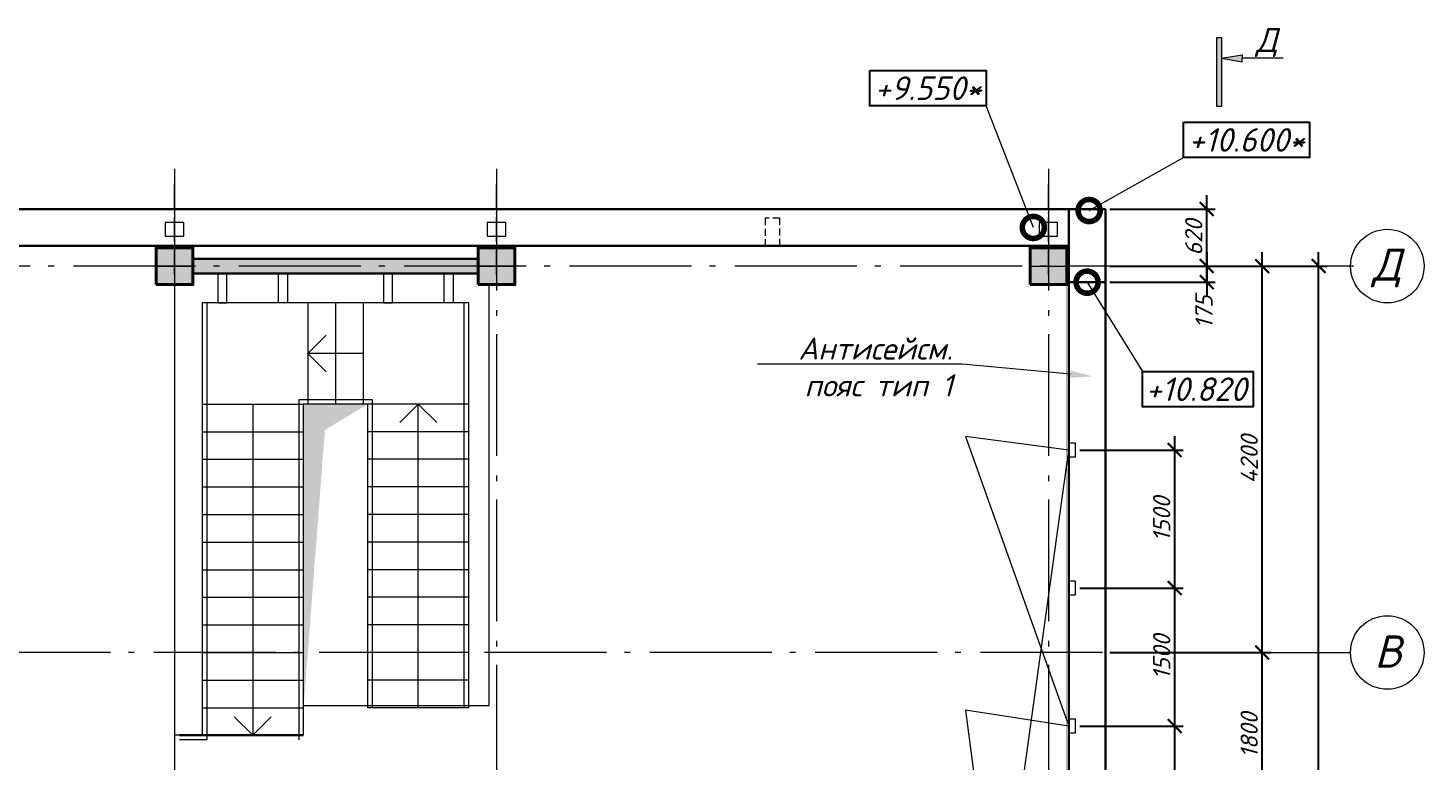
# Model space of a CAD drawing. Header units: millimetres. Extents: x -238377 to 196118, y -123284 to 30177.
# Drawn here: x -66403 to -51226, y -70191 to -62221 of the extents above; entities that cross this region are included whole.
import ezdxf
from ezdxf import colors
from ezdxf.entities.mleader import LeaderData, LeaderLine
from ezdxf.enums import TextEntityAlignment as Align
from ezdxf.math import Vec2, Vec3

# ---------------------------------------------------------------- set-up
doc = ezdxf.new("R2010")
doc.units = ezdxf.units.MM
doc.header["$MEASUREMENT"] = 0
doc.linetypes.add('Double Dashed', pattern=[1797.222233, 1325, -211.666656, 63.333344, -197.222233])
doc.linetypes.add('штриховаяX2', pattern=[38.1, 25.4, -12.7])
doc.layers.get('0').update_dxf_attribs({"lineweight": 5})
for name, color, linetype, lineweight in [('#Бетон', 10, 'Continuous', 15), ('#Выноски', 150, 'Continuous', 15), ('#Оси', 7, 'Continuous', 5), ('#размеры', 7, 'Continuous', 5), ('колонны_Ном._пера__94', 252, 'Continuous', 13), ('колонны_Ном._пера__99', 7, 'Continuous', 40), ('лестницы_Ном._пера__96', 7, 'Continuous', 13), ('оси_Ном._пера__96', 7, 'Continuous', 5), ('оси_Ном._пера__97', 7, 'Continuous', 20), ('чертеж_Ном._пера__96', 7, 'Continuous', 13)]:
    doc.layers.add(name, color=color, linetype=linetype, lineweight=lineweight)
for name, color, linetype in [('#стены внутр', 152, 'Continuous'), ('#стены наруж', 7, 'Continuous'), ('колонны', 7, 'Continuous'), ('оси', 7, 'Continuous'), ('размеры внутр', 7, 'Continuous'), ('текст', 7, 'Continuous')]:
    doc.layers.add(name, color=color, linetype=linetype)
doc.styles.get("Standard").update_dxf_attribs({"font": 'isocpeui.ttf'})
doc.styles.add('STEP PR', font='isocpeui.ttf')
doc.styles.add('СГЕНЕРИР_СТИЛЬ_3', font='gost_2_304-81_type.ttf')
doc.dimstyles.new('SPDS', dxfattribs={"dimscale": 10, "dimtxt": 2.5, "dimasz": 2, "dimexe": 1.25, "dimexo": 0.625, "dimtad": 1, "dimdec": 0, "dimrnd": 0.001, "dimtxsty": 'STEP PR', "dimblk": 'ARCHTICK', "dimcen": 2.5, "dimdle": 2, "dimclrd": 256, "dimclre": 256, "dimclrt": 7, "dimadec": 0, "dimazin": 2, "dimtfac": 0.75, "dimtdec": 0, "dimtmove": 1, "dimatfit": 3, "dimfxl": 1, "dimtolj": 1, "dimarcsym": 1})

# ---------------------------------------------------------------- blocks, each defined once
blk = doc.blocks.new('Колонна_15_1', base_point=(22379, 71856))
at = {"layer": 'колонны_Ном._пера__94', "linetype": 'Continuous', "true_color": 0x7d7d7d}
blk.add_hatch(color=8, dxfattribs=at).paths.add_polyline_path([(22179, 71647), (22579, 71647), (22579, 72047), (22179, 72047)])
blk.add_hatch(color=8, dxfattribs=at).paths.add_polyline_path([(22179, 71647), (22579, 71647), (22579, 72047), (22179, 72047)])
at = {"layer": 'колонны_Ном._пера__99', "linetype": 'Continuous', "flags": 128}
blk.add_lwpolyline([(22179, 71647), (22579, 71647), (22579, 72047), (22179, 72047)], close=True, dxfattribs=at)
at = {"layer": 'колонны_Ном._пера__99', "color": 8, "linetype": 'Continuous', "true_color": 0x737373, "flags": 128}
blk.add_lwpolyline([(22179, 71647), (22579, 71647), (22579, 72047), (22179, 72047)], close=True, dxfattribs=at)
at = {"layer": 'оси_Ном._пера__96', "color": 253, "lineweight": 5, "true_color": 0x9c9c9c}
for points in [[(22379, 72047), (22379, 71647)], [(22379, 72047), (22379, 71647)], [(22179, 71847), (22579, 71847)], [(22179, 71847), (22579, 71847)]]:
    blk.add_lwpolyline(points, dxfattribs=at)
blk = doc.blocks.new('л 4950 17+3+15')
at = {"color": 253, "true_color": 0xa3a3a3}
for points in [[(171, 5900), (270, 5900), (270, 6220), (171, 6220)], [(171, 5900), (270, 5900), (270, 6220), (171, 6220)], [(929, 5900), (830, 5900), (830, 6220), (929, 6220)], [(929, 5900), (830, 5900), (830, 6220), (929, 6220)], [(1971, 5900), (2070, 5900), (2070, 6220), (1971, 6220)], [(1971, 5900), (2070, 5900), (2070, 6220), (1971, 6220)], [(2729, 5900), (2630, 5900), (2630, 6220), (2729, 6220)], [(2729, 5900), (2630, 5900), (2630, 6220), (2729, 6220)]]:
    blk.add_lwpolyline(points, close=True, dxfattribs=at)
for points in [[(2850, 5900), (2850, 1150), (3119, 1150)], [(2850, 5900), (2850, 1150), (3145, 1150)]]:
    blk.add_lwpolyline(points, dxfattribs=at)
at = {"color": 253, "lineweight": 0, "true_color": 0xa3a3a3}
blk.add_lwpolyline([(1850, 4850), (1100, 4850), (1050, 4850), (1050, 1500)], dxfattribs=at)
blk.add_lwpolyline([(1850, 4850), (1100, 4850), (1050, 4850), (1050, 1500)], dxfattribs=at)
at = {"color": 253, "lineweight": 30, "true_color": 0xa3a3a3}
for points in [[(3120, 1200), (3120, 1200), (1800, 1200)], [(3146, 1200), (3146, 1200), (1800, 1200)]]:
    blk.add_lwpolyline(points, dxfattribs=at)
at = {"layer": 'лестницы_Ном._пера__96', "color": 253, "linetype": 'Continuous', "lineweight": 0, "true_color": 0xa3a3a3}
for p, q in [((0, 5900), (2900, 5900)), ((0, 1500), (0, 5900)), ((0, 5900), (2900, 5900)), ((0, 1500), (0, 5900)), ((50, 1500), (50, 5900)), ((50, 1500), (50, 5900)), ((1150, 5900), (1150, 4800)), ((1150, 5900), (1150, 4800)), ((1450, 5900), (1450, 4800)), ((1450, 5900), (1450, 4800)), ((1750, 5900), (1750, 4800)), ((1750, 5900), (1750, 4800)), ((2900, 5900), (2900, 1200)), ((2900, 5900), (2900, 1200)), ((1550, 5550), (1750, 5350)), ((1550, 5550), (1750, 5350)), ((1150, 5350), (1750, 5350)), ((1150, 5350), (1750, 5350)), ((1550, 5150), (1750, 5350)), ((1550, 5150), (1750, 5350)), ((0, 4800), (1100, 4800)), ((0, 4800), (1100, 4800)), ((350, 4600), (550, 4800)), ((350, 4600), (550, 4800)), ((750, 4600), (550, 4800)), ((550, 1500), (550, 4800)), ((750, 4600), (550, 4800)), ((550, 1500), (550, 4800)), ((1100, 4800), (1800, 4800)), ((1100, 1500), (1100, 4800)), ((1100, 4800), (1800, 4800)), ((1100, 1500), (1100, 4800)), ((2900, 4800), (1800, 4800)), ((2900, 4800), (1800, 4800)), ((2350, 4800), (2350, 1200)), ((2350, 4800), (2350, 1200)), ((0, 4500), (1100, 4500)), ((0, 4500), (1100, 4500)), ((2900, 4500), (1800, 4500)), ((2900, 4500), (1800, 4500)), ((0, 4200), (1100, 4200)), ((0, 4200), (1100, 4200)), ((2900, 4200), (1800, 4200)), ((2900, 4200), (1800, 4200)), ((0, 3900), (1100, 3900)), ((0, 3900), (1100, 3900)), ((2900, 3900), (1800, 3900)), ((2900, 3900), (1800, 3900)), ((0, 3600), (1100, 3600)), ((0, 3600), (1100, 3600)), ((2900, 3600), (1800, 3600)), ((2900, 3600), (1800, 3600)), ((0, 3300), (1100, 3300)), ((0, 3300), (1100, 3300)), ((2900, 3300), (1800, 3300)), ((2900, 3300), (1800, 3300)), ((0, 3000), (1100, 3000)), ((0, 3000), (1100, 3000)), ((2900, 3000), (1800, 3000)), ((2900, 3000), (1800, 3000)), ((0, 2700), (1100, 2700)), ((0, 2700), (1100, 2700)), ((2900, 2700), (1800, 2700)), ((2900, 2700), (1800, 2700)), ((0, 2400), (1100, 2400)), ((0, 2400), (1100, 2400)), ((2900, 2400), (1800, 2400)), ((2900, 2400), (1800, 2400)), ((0, 2100), (1100, 2100)), ((0, 2100), (1100, 2100)), ((2900, 2100), (1800, 2100)), ((2900, 2100), (1800, 2100)), ((0, 1800), (1100, 1800)), ((0, 1800), (1100, 1800)), ((2900, 1800), (1800, 1800)), ((2900, 1800), (1800, 1800)), ((2900, 1500), (1800, 1500)), ((2900, 1500), (1800, 1500)), ((2350, 1200), (2150, 1400)), ((2350, 1200), (2150, 1400)), ((2350, 1200), (2550, 1400)), ((2350, 1200), (2550, 1400))]:
    blk.add_line(p, q, dxfattribs=at)
at = {"layer": 'лестницы_Ном._пера__96', "color": 253, "linetype": 'Continuous', "true_color": 0xa3a3a3}
for p, q in [((1800, 4800), (1800, 1200)), ((0, 1500), (1100, 1500)), ((0, 1500), (1100, 1500)), ((2900, 1200), (1800, 1200)), ((2900, 1200), (1800, 1200))]:
    blk.add_line(p, q, dxfattribs=at)
at = {"layer": 'лестницы_Ном._пера__96', "color": 253, "linetype": 'Continuous', "lineweight": 0, "true_color": 0xa3a3a3}
blk.add_lwpolyline([(1850, 4850), (1850, 1150), (1850, 1150)], dxfattribs=at)
blk.add_lwpolyline([(1850, 4850), (1850, 1150), (1850, 1150)], dxfattribs=at)
blk = doc.blocks.new('Стандартный маркер сетки_16')
at = {"layer": 'оси_Ном._пера__96', "linetype": 'Double Dashed'}
for q in [(0, 0), (41068, 0)]:
    blk.add_line((900, 0), q, dxfattribs=at)
blk.add_point((900, 0), dxfattribs=at)
blk.add_point((900, 0), dxfattribs=at)
at = {"layer": 'оси_Ном._пера__97', "linetype": 'Continuous'}
blk.add_circle((-400, 0), 400, dxfattribs=at)
at = {"layer": 'оси_Ном._пера__96', "style": 'СГЕНЕРИР_СТИЛЬ_3'}
blk.add_attdef('AC_MarkerText_1', text='', height=350, rotation=180, dxfattribs=at).set_placement((-261, 270), align=Align.BOTTOM_LEFT)
blk = doc.blocks.new('_ArchTick')
at = {"color": 0, "linetype": 'ByBlock', "const_width": 0.15}
blk.add_lwpolyline([(-0.5, -0.5), (0.5, 0.5)], dxfattribs=at)
blk = doc.blocks.new('*D297')
at = {"layer": '#размеры', "lineweight": -2, "transparency": 16777216}
for p, q in [((-52372, -79360), (-52372, -64660)), ((-53712, -64810), (-52279, -64810)), ((-52939, -79210), (-52279, -79210))]:
    blk.add_line(p, q, dxfattribs=at)
at = {"layer": 'Defpoints', "color": 0, "transparency": 16777216}
for p in [(-53759, -64810), (-52372, -64810), (-52986, -79210)]:
    blk.add_point(p, dxfattribs=at)
at = {"layer": '#размеры', "lineweight": -2, "transparency": 16777216, "xscale": 150, "yscale": 150, "zscale": 150}
for p, rotation in [((-52372, -64810), 90), ((-52372, -79210), 270)]:
    blk.add_blockref('_ArchTick', p, dxfattribs=dict(at, rotation=rotation))
at = {"layer": '#размеры', "color": 7, "transparency": 16777216, "insert": (-52515, -71996), "char_height": 187.5, "attachment_point": 5, "rotation": 90, "style": 'STEP PR'}
blk.add_mtext('\\A1;14400', dxfattribs=at)
blk = doc.blocks.new('A$C6E950B50')
at = {"layer": 'колонны_Ном._пера__94', "linetype": 'Continuous', "true_color": 0x737373}
blk.add_hatch(color=8, dxfattribs=at).paths.add_polyline_path([(-669, 56), (-669, 216), (-3769, 216), (-3769, 56)])
blk.add_hatch(color=8, dxfattribs=at).paths.add_polyline_path([(-669, 56), (-669, 216), (-3769, 216), (-3769, 56)])
at = {"layer": '#стены внутр', "lineweight": 30}
blk.add_lwpolyline([(-3769, 56), (-3769, 216), (-669, 216), (-669, 56), (-3769, 56)], dxfattribs=at)
at = {"layer": '#стены внутр', "color": 8, "lineweight": 30, "true_color": 0x737373}
blk.add_lwpolyline([(-3769, 56), (-3769, 216), (-669, 216), (-669, 56), (-3769, 56)], dxfattribs=at)
blk = doc.blocks.new('_DotSmall')
at = {"color": 0, "linetype": 'ByBlock', "const_width": 0.5}
blk.add_lwpolyline([(-0.0625, 0, 1), (0.0625, 0, 1)], format="xyb", close=True, dxfattribs=at)
blk = doc.blocks.new('*D354')
at = {"layer": '#размеры', "lineweight": -2, "transparency": 16777216}
for p, q in [((-53589, -64660), (-53589, -65135)), ((-54642, -64810), (-53496, -64810)), ((-54642, -64985), (-53496, -64985))]:
    blk.add_line(p, q, dxfattribs=at)
at = {"layer": 'Defpoints', "color": 0, "transparency": 16777216}
for p in [(-54689, -64810), (-54689, -64985), (-53589, -64985)]:
    blk.add_point(p, dxfattribs=at)
at = {"layer": '#размеры', "lineweight": -2, "transparency": 16777216, "xscale": 150, "yscale": 150, "zscale": 150}
for p, rotation in [((-53589, -64810), 90), ((-53589, -64985), 270)]:
    blk.add_blockref('_ArchTick', p, dxfattribs=dict(at, rotation=rotation))
at = {"layer": '#размеры', "color": 7, "transparency": 16777216, "insert": (-53618, -65309), "char_height": 187.5, "attachment_point": 5, "rotation": 90, "style": 'STEP PR'}
blk.add_mtext('\\A1;175', dxfattribs=at)
blk = doc.blocks.new('*D355')
at = {"layer": '#размеры', "lineweight": -2, "transparency": 16777216}
for p, q in [((-53589, -64960), (-53589, -64040)), ((-54642, -64190), (-53496, -64190)), ((-54642, -64810), (-53496, -64810))]:
    blk.add_line(p, q, dxfattribs=at)
at = {"layer": 'Defpoints', "color": 0, "transparency": 16777216}
for p in [(-54689, -64190), (-53589, -64190), (-54689, -64810)]:
    blk.add_point(p, dxfattribs=at)
at = {"layer": '#размеры', "lineweight": -2, "transparency": 16777216, "xscale": 150, "yscale": 150, "zscale": 150}
for p, rotation in [((-53589, -64190), 90), ((-53589, -64810), 270)]:
    blk.add_blockref('_ArchTick', p, dxfattribs=dict(at, rotation=rotation))
at = {"layer": '#размеры', "color": 7, "transparency": 16777216, "insert": (-53730, -64500), "char_height": 187.5, "attachment_point": 5, "rotation": 90, "style": 'STEP PR'}
blk.add_mtext('\\A1;620', dxfattribs=at)
blk = doc.blocks.new('*D379')
at = {"layer": '#размеры', "lineweight": -2, "transparency": 16777216}
for p, q in [((-54967, -69810), (-53844, -69810)), ((-53937, -71460), (-53937, -69660)), ((-54967, -71310), (-53844, -71310))]:
    blk.add_line(p, q, dxfattribs=at)
at = {"layer": 'Defpoints', "color": 0, "transparency": 16777216}
for p in [(-55014, -69810), (-53937, -69810), (-55014, -71310)]:
    blk.add_point(p, dxfattribs=at)
at = {"layer": '#размеры', "lineweight": -2, "transparency": 16777216, "xscale": 150, "yscale": 150, "zscale": 150}
for p, rotation in [((-53937, -69810), 90), ((-53937, -71310), 270)]:
    blk.add_blockref('_ArchTick', p, dxfattribs=dict(at, rotation=rotation))
at = {"layer": '#размеры', "color": 7, "transparency": 16777216, "insert": (-54078, -70560), "char_height": 187.5, "attachment_point": 5, "rotation": 90, "style": 'STEP PR'}
blk.add_mtext('\\A1;1500', dxfattribs=at)
blk = doc.blocks.new('*D380')
at = {"layer": '#размеры', "lineweight": -2, "transparency": 16777216}
for p, q in [((-53937, -69960), (-53937, -68160)), ((-54967, -68310), (-53844, -68310)), ((-54967, -69810), (-53844, -69810))]:
    blk.add_line(p, q, dxfattribs=at)
at = {"layer": 'Defpoints', "color": 0, "transparency": 16777216}
for p in [(-55014, -68310), (-53937, -68310), (-55014, -69810)]:
    blk.add_point(p, dxfattribs=at)
at = {"layer": '#размеры', "lineweight": -2, "transparency": 16777216, "xscale": 150, "yscale": 150, "zscale": 150}
for p, rotation in [((-53937, -68310), 90), ((-53937, -69810), 270)]:
    blk.add_blockref('_ArchTick', p, dxfattribs=dict(at, rotation=rotation))
at = {"layer": '#размеры', "color": 7, "transparency": 16777216, "insert": (-54078, -69060), "char_height": 187.5, "attachment_point": 5, "rotation": 90, "style": 'STEP PR'}
blk.add_mtext('\\A1;1500', dxfattribs=at)
blk = doc.blocks.new('*D381')
at = {"layer": '#размеры', "lineweight": -2, "transparency": 16777216}
for p, q in [((-53937, -68460), (-53937, -66660)), ((-54967, -66810), (-53844, -66810)), ((-54967, -68310), (-53844, -68310))]:
    blk.add_line(p, q, dxfattribs=at)
at = {"layer": 'Defpoints', "color": 0, "transparency": 16777216}
for p in [(-55014, -66810), (-53937, -66810), (-55014, -68310)]:
    blk.add_point(p, dxfattribs=at)
at = {"layer": '#размеры', "lineweight": -2, "transparency": 16777216, "xscale": 150, "yscale": 150, "zscale": 150}
for p, rotation in [((-53937, -66810), 90), ((-53937, -68310), 270)]:
    blk.add_blockref('_ArchTick', p, dxfattribs=dict(at, rotation=rotation))
at = {"layer": '#размеры', "color": 7, "transparency": 16777216, "insert": (-54078, -67560), "char_height": 187.5, "attachment_point": 5, "rotation": 90, "style": 'STEP PR'}
blk.add_mtext('\\A1;1500', dxfattribs=at)
blk = doc.blocks.new('*D412')
at = {"layer": '#размеры', "lineweight": -2, "transparency": 16777216}
for p, q in [((-52986, -70960), (-52986, -68860)), ((-54642, -69010), (-52893, -69010)), ((-53076, -70810), (-52893, -70810))]:
    blk.add_line(p, q, dxfattribs=at)
at = {"layer": 'Defpoints', "color": 0, "transparency": 16777216}
for p in [(-54689, -69010), (-52986, -69010), (-53123, -70810)]:
    blk.add_point(p, dxfattribs=at)
at = {"layer": '#размеры', "lineweight": -2, "transparency": 16777216, "xscale": 150, "yscale": 150, "zscale": 150}
for p, rotation in [((-52986, -69010), 90), ((-52986, -70810), 270)]:
    blk.add_blockref('_ArchTick', p, dxfattribs=dict(at, rotation=rotation))
at = {"layer": '#размеры', "color": 7, "transparency": 16777216, "insert": (-53127, -69910), "char_height": 187.5, "attachment_point": 5, "rotation": 90, "style": 'STEP PR'}
blk.add_mtext('\\A1;1800', dxfattribs=at)
blk = doc.blocks.new('*D413')
at = {"layer": '#размеры', "lineweight": -2, "transparency": 16777216}
for p, q in [((-52986, -69160), (-52986, -64660)), ((-54642, -64810), (-52893, -64810)), ((-54642, -69010), (-52893, -69010))]:
    blk.add_line(p, q, dxfattribs=at)
at = {"layer": 'Defpoints', "color": 0, "transparency": 16777216}
for p in [(-54689, -64810), (-52986, -64810), (-54689, -69010)]:
    blk.add_point(p, dxfattribs=at)
at = {"layer": '#размеры', "lineweight": -2, "transparency": 16777216, "xscale": 150, "yscale": 150, "zscale": 150}
for p, rotation in [((-52986, -64810), 90), ((-52986, -69010), 270)]:
    blk.add_blockref('_ArchTick', p, dxfattribs=dict(at, rotation=rotation))
at = {"layer": '#размеры', "color": 7, "transparency": 16777216, "insert": (-53127, -66910), "char_height": 187.5, "attachment_point": 5, "rotation": 90, "style": 'STEP PR'}
blk.add_mtext('\\A1;4200', dxfattribs=at)
blk = doc.blocks.new('*U251')
at = {"linetype": 'ByBlock', "ltscale": 100}
h = blk.add_hatch(color=256, dxfattribs=at)
h.dxf.hatch_style = 1
h.paths.add_polyline_path([(35, 1000), (-35, 1000), (-35, 0), (35, 0)])
h = blk.add_hatch(color=256, dxfattribs=at)
h.dxf.hatch_style = 1
h.paths.add_polyline_path([(335, 750), (335, 700), (335, 650), (35, 700)])
for p, q in [((-35, 1000), (35, 1000)), ((-35, 0), (-35, 1000)), ((35, 1000), (35, 0)), ((35, 700), (335, 750)), ((35, 700), (335, 650)), ((335, 750), (335, 700)), ((335, 650), (335, 700)), ((35, 0), (-35, 0))]:
    blk.add_line(p, q, dxfattribs=at)
at = {"linetype": 'ByBlock', "ltscale": 100, "extrusion": (0, 1, 0), "elevation": 700}
blk.add_lwpolyline([(-925, 0), (-335, 0)], dxfattribs=at)
at = {"ltscale": 100, "style": 'STEP PR'}
blk.add_attdef('Nv', text='', height=350, dxfattribs=at).set_placement((781, 790), align=Align.RIGHT)

msp = doc.modelspace()

# ---------------------------------------------------------------- hatches: boundary and pattern name
at = {"layer": 'размеры внутр', "true_color": 0xd3d2db}
h = msp.add_hatch(color=254, dxfattribs=at)
h.dxf.hatch_style = 1
h.paths.add_polyline_path([(-62709.3, -66310.4), (-63409.3, -66310.4), (-63409.3, -69596.4), (-63405.4, -69596.4), (-63174.2, -66592.5)])

# ---------------------------------------------------------------- linework, layer by layer
at = {"layer": '#Бетон'}
for points in [[(-64909.3, -64485.4), (-64709.3, -64485.4), (-64709.3, -64335.4), (-64909.3, -64335.4)], [(-61409.3, -64485.4), (-61209.3, -64485.4), (-61209.3, -64335.4), (-61409.3, -64335.4)], [(-55409.3, -64485.4), (-55209.3, -64485.4), (-55209.3, -64335.4), (-55409.3, -64335.4)]]:
    msp.add_lwpolyline(points, close=True, dxfattribs=at)
at = {"layer": '#Бетон', "linetype": 'штриховаяX2', "lineweight": 9, "ltscale": 3}
msp.add_lwpolyline([(-58229.6, -64590.4), (-58229.6, -64290.4), (-58389.6, -64290.4), (-58389.6, -64590.4)], close=True, dxfattribs=at)
at = {"layer": '#Бетон'}
for points in [[(-55089, -66735.4), (-55089, -66885.4), (-55014, -66885.4), (-55014, -66735.4), (-55089, -66735.4)], [(-55089.1, -68235.4), (-55089.1, -68385.4), (-55014.1, -68385.4), (-55014.1, -68235.4), (-55089.1, -68235.4)], [(-55089.1, -69735.4), (-55089.1, -69885.4), (-55014.1, -69885.4), (-55014.1, -69735.4), (-55089.1, -69735.4)]]:
    msp.add_lwpolyline(points, dxfattribs=at)
at = {"layer": '#стены наруж', "lineweight": 30}
for points in [[(-54689, -64190.4), (-71968.1, -64190.4)], [(-55089, -64190.4), (-55089.1, -80030.4)], [(-54689, -80030.4), (-54689, -64190.4)], [(-71968.1, -64590.4), (-55089, -64590.4)], [(-55089, -64985.4), (-54689, -64985.4)]]:
    msp.add_lwpolyline(points, dxfattribs=at)
at = {"layer": 'Defpoints', "color": 8, "linetype": 'штриховаяX2', "lineweight": 5, "ltscale": 5, "true_color": 0x737373, "const_width": 0.5}
msp.add_lwpolyline([(-55109.4, -70610.4), (-55509.7, -70610.4), (-55509.9, -65010.4), (-55109.6, -65010.4)], close=True, dxfattribs=at)
at = {"layer": 'оси_Ном._пера__96', "linetype": 'Double Dashed'}
for p, q in [((-64809.3, -63752.2), (-64809.3, -82481.6)), ((-61309.3, -63752.2), (-61309.3, -82481.6)), ((-52001.3, -64810.4), (-71968.1, -64810.4)), ((-52001.3, -64810.4), (-52026.2, -64810.4))]:
    msp.add_line(p, q, dxfattribs=at)
at = {"layer": 'оси_Ном._пера__96', "linetype": 'Double Dashed', "lineweight": 5}
msp.add_line((-55309.3, -63752.2), (-55309.3, -82481.6), dxfattribs=at)
at = {"layer": 'оси_Ном._пера__96', "linetype": 'Double Dashed', "ltscale": 0.2}
for points in [[(-64809.3, -64906.1), (-64809.3, -63886.6)], [(-61309.3, -64906.1), (-61309.3, -63886.6)], [(-55309.3, -64906.1), (-55309.3, -63886.6)]]:
    msp.add_lwpolyline(points, dxfattribs=at)
at = {"layer": 'оси_Ном._пера__96', "linetype": 'Double Dashed'}
msp.add_point((-52001.3, -64810.4), dxfattribs=at)
msp.add_point((-52001.3, -64810.4), dxfattribs=at)
at = {"layer": 'оси_Ном._пера__97', "linetype": 'Continuous'}
msp.add_ellipse((-51626.2, -64810.4), major_axis=(282.8, 282.8), ratio=1, start_param=2.3561945, end_param=8.6393798, dxfattribs=at)
at = {"layer": 'текст'}
for points in [[(-57250.2, -62684.5), (-55984.7, -62684.5), (-55984.7, -63068.5), (-57250.2, -63068.5), (-57250.2, -62684.5)], [(-53842.5, -63246.7), (-52473.2, -63246.7), (-52473.2, -63630.7), (-53842.5, -63630.7), (-53842.5, -63246.7)], [(-54286.3, -65956.6), (-53082.5, -65956.6), (-53082.5, -66340.6), (-54286.3, -66340.6), (-54286.3, -65956.6)]]:
    msp.add_lwpolyline(points, dxfattribs=at)
at = {"layer": 'чертеж_Ном._пера__96'}
for points in [[(-64809.6, -65010.4), (-64809.6, -69910.4)], [(-61389.1, -69590.4), (-61389.1, -65010.4)], [(-61389.1, -69590.4), (-63409.3, -69590.4), (-63409.3, -69910.4), (-64809.3, -69910.4)]]:
    msp.add_lwpolyline(points, dxfattribs=at)

# ---------------------------------------------------------------- block references
at = {"layer": '#Выноски'}
ref = msp.add_blockref('*U251', (-53453.4, -63076), dxfattribs=dict(at, xscale=0.75, yscale=0.75, zscale=0.75))
ref.add_attrib('Nv', 'Д', dxfattribs={"layer": '0', "ltscale": 100, "height": 262.5, "style": 'STEP PR'}).set_placement((-52817.6, -62483.5), align=Align.RIGHT)
at = {"layer": '#стены наруж'}
msp.add_blockref('A$C6E950B50', (-60840.4, -64946.3), dxfattribs=at)
at = {"layer": 'колонны'}
for p in [(-64809.6, -64801.5), (-61309.6, -64801.5), (-55309, -64801.5)]:
    msp.add_blockref('Колонна_15_1', p, dxfattribs=at)
at = {"layer": 'лестницы_Ном._пера__96', "linetype": 'Continuous', "lineweight": 0, "xscale": -1, "zscale": 1000}
msp.add_blockref('л 4950 17+3+15', (-61609.3, -71110.4), dxfattribs=at)
at = {"layer": 'оси', "color": 251, "linetype": 'Continuous', "lineweight": 13}
ref = msp.add_blockref('Стандартный маркер сетки_16', (-52026.2, -69010.4), dxfattribs=dict(at, zscale=1000, rotation=180))
ref.add_attrib('AC_MarkerText_1', 'В', dxfattribs={"color": 7, "linetype": 'Continuous', "lineweight": 13, "height": 350, "rotation": 360}).set_placement((-51765.3, -69280.1), align=Align.BOTTOM_LEFT)

# ---------------------------------------------------------------- texts
at = {"layer": '#Оси', "linetype": 'Continuous', "ltscale": 100, "style": 'STEP PR'}
msp.add_text('Д', height=350, dxfattribs=at).set_placement((-51630.8, -64794.1), align=Align.MIDDLE_CENTER)
at = {"layer": 'текст', "style": 'STEP PR'}
for s, p in [('+9.550*', (-56617.4, -62876.5)), ('+10.600*', (-53154.2, -63438.7)), ('+10.820', (-53704.3, -66148.6))]:
    msp.add_text(s, height=256, dxfattribs=at).set_placement(p, align=Align.MIDDLE_CENTER)

# ---------------------------------------------------------------- dimensions: what is measured, and where the dimension line sits
at = {"layer": '#размеры'}
for base, p1, p2, picture, middle in [((-53589.4, -64190.4), (-54689, -64810.4), (-54689, -64190.4), '*D355', (-53730.1, -64500.4)), ((-52986.4, -64810.4), (-54689, -69010.4), (-54689, -64810.4), '*D413', (-53127, -66910.4)), ((-53937.4, -66810.4), (-55014.1, -68310.4), (-55014, -66810.4), '*D381', (-54078, -67560.4)), ((-53937.4, -68310.4), (-55014.1, -69810.4), (-55014.1, -68310.4), '*D380', (-54078, -69060.4)), ((-52986.4, -69010.4), (-53122.5, -70810.4), (-54689, -69010.4), '*D412', (-53127, -69910.4)), ((-53937.4, -69810.4), (-55014.1, -71310.4), (-55014.1, -69810.4), '*D379', (-54078, -70560.4))]:
    dim = msp.add_linear_dim(base=base, p1=p1, p2=p2, angle=90, dimstyle='SPDS', override={"dimscale": 75, "dimtxsty": 'STEP PR'}, dxfattribs=at)
    dim.commit()
    dim.dimension.update_dxf_attribs({"geometry": picture, "text_midpoint": middle})
for base, p1, p2, picture, middle in [((-53589.4, -64985.4), (-54689, -64810.4), (-54689, -64985.4), '*D354', (-53476.5, -65308.5)), ((-52372.3, -64810.4), (-52986.4, -79210.4), (-53759.1, -64810.4), '*D297', (-52374.7, -71996.1))]:
    dim = msp.add_linear_dim(base=base, p1=p1, p2=p2, angle=90, dimstyle='SPDS', override={"dimscale": 75, "dimtxsty": 'STEP PR'}, dxfattribs=at)
    dim.commit()
    dim.dimension.update_dxf_attribs({"geometry": picture, "text_midpoint": middle, "dimtype": 160})

# ---------------------------------------------------------------- leaders
at = {"layer": '#Выноски'}
ml = msp.add_multileader_mtext('Standard', dxfattribs=at)
ml.set_content('\\A1; ', color=256, style='STEP PR')
ml.set_leader_properties(color=256, linetype='ByLayer', lineweight=-1)
ml.set_arrow_properties(name='DOTSMALL')
ml.build(insert=Vec2(0, 0))
ml.multileader.update_dxf_attribs({"text_left_attachment_type": 6, "text_right_attachment_type": 6, "dogleg_length": 0, "arrow_head_size": 480, "scale": 0.8})
ctx = ml.context
ctx.base_point, ctx.scale, ctx.char_height, ctx.arrow_head_size, ctx.landing_gap_size, ctx.plane_origin = Vec3(-56682.8, -63068.5), 0.8, 480, 480, 200, Vec3(12767.8, -111894.7)
ctx.left_attachment, ctx.right_attachment, ctx.text_align_type = 6, 6, 1
notes = []
notes.append((ctx, [(1, (1, 1, 0), (-55984.7, -63068.5), (-1, 0), 0, [(1, [(-55473.6, -64390.2)], 0, [])])]))
ctx.mtext.insert, ctx.mtext.rotation, ctx.mtext.width, ctx.mtext.defined_height, ctx.mtext.alignment, ctx.mtext.flow_direction = Vec3(-56333.8, -62588.5), 6.2831853, 1386.881, 464.8, 2, 5
ml = msp.add_multileader_mtext('Standard', dxfattribs=at)
ml.set_content('\\A1; ', color=256, style='STEP PR')
ml.set_leader_properties(color=256, linetype='ByLayer', lineweight=-1)
ml.set_arrow_properties(name='DOTSMALL')
ml.build(insert=Vec2(0, 0))
ml.multileader.update_dxf_attribs({"text_left_attachment_type": 6, "text_right_attachment_type": 6, "dogleg_length": 0, "arrow_head_size": 480, "scale": 0.8})
ctx = ml.context
ctx.base_point, ctx.scale, ctx.char_height, ctx.arrow_head_size, ctx.landing_gap_size, ctx.plane_origin = Vec3(-53842.5, -63630.7), 0.8, 480, 480, 200, Vec3(13128.2, -111710.7)
ctx.left_attachment, ctx.right_attachment, ctx.text_align_type = 6, 6, 1
notes.append((ctx, [(0, (1, 1, 0), (-53842.5, -63630.7), (1, 0), 0, [(1, [(-54866.7, -64206.3)], 0, [])])]))
ctx.mtext.insert, ctx.mtext.rotation, ctx.mtext.width, ctx.mtext.defined_height, ctx.mtext.alignment, ctx.mtext.flow_direction = Vec3(-53493.4, -63150.7), 6.2831853, 1386.881, 464.8, 2, 5
ml = msp.add_multileader_mtext('Standard', dxfattribs=at)
ml.set_content('\\A1; ', color=256, style='STEP PR')
ml.set_leader_properties(color=256, linetype='ByLayer', lineweight=-1)
ml.set_arrow_properties(name='DOTSMALL')
ml.build(insert=Vec2(0, 0))
ml.multileader.update_dxf_attribs({"text_left_attachment_type": 6, "text_right_attachment_type": 6, "dogleg_length": 0, "arrow_head_size": 480, "scale": 0.8})
ctx = ml.context
ctx.base_point, ctx.scale, ctx.char_height, ctx.arrow_head_size, ctx.landing_gap_size, ctx.plane_origin = Vec3(-54286.3, -65956.6), 0.8, 480, 480, 200, Vec3(13203.6, -114801.3)
ctx.left_attachment, ctx.right_attachment, ctx.text_align_type = 6, 6, 1
notes.append((ctx, [(0, (1, 1, 0), (-54286.3, -65956.6), (1, 0), 0, [(1, [(-54889, -64985.4)], 0, [])])]))
ctx.mtext.insert, ctx.mtext.rotation, ctx.mtext.width, ctx.mtext.defined_height, ctx.mtext.alignment, ctx.mtext.flow_direction = Vec3(-53937.2, -65476.6), 6.2831853, 1386.881, 464.8, 2, 5
ml = msp.add_multileader_mtext('Standard', dxfattribs=at)
ml.set_content('Антисейсм.\\Pпояс{\\A1; тип 1     } ', color=256, style='STEP PR')
ml.set_leader_properties(color=256, linetype='ByLayer', lineweight=-1)
ml.build(insert=Vec2(0, 0))
ml.multileader.update_dxf_attribs({"text_left_attachment_type": 6, "text_right_attachment_type": 6, "dogleg_length": 0, "arrow_head_size": 240})
ctx = ml.context
ctx.base_point, ctx.char_height, ctx.arrow_head_size, ctx.landing_gap_size, ctx.plane_origin = Vec3(-58138.2, -65874.7), 240, 240, 100, Vec3(-41917.9, -78146.8)
ctx.left_attachment, ctx.right_attachment, ctx.text_align_type = 6, 6, 2
notes.append((ctx, [(1, (1, 1, 0), (-56248.9, -65874.7), (-1, 0), 0, [(0, [(-54829.9, -66008.6)], 0, [])])]))
ctx.mtext.insert, ctx.mtext.rotation, ctx.mtext.defined_height, ctx.mtext.alignment, ctx.mtext.flow_direction = Vec3(-56348.9, -65586.7), 6.2831853, 130.9, 3, 5
ml = msp.add_multileader_mtext('Standard', dxfattribs=at)
ml.set_content('\\A1;Зд-26\\~\\~', color=256, style='STEP PR')
ml.set_leader_properties(color=256, linetype='ByLayer', lineweight=-1)
ml.build(insert=Vec2(0, 0))
ml.multileader.update_dxf_attribs({"text_left_attachment_type": 6, "text_right_attachment_type": 6, "dogleg_length": 0, "arrow_head_size": 180, "scale": 0.75})
ctx = ml.context
ctx.base_point, ctx.scale, ctx.char_height, ctx.arrow_head_size, ctx.landing_gap_size, ctx.plane_origin, ctx.plane_x_axis, ctx.plane_y_axis = Vec3(-56211.6, -78832.4), 0.75, 180, 180, 75, Vec3(-34364.1, -71572.7), Vec3(0, 1), Vec3(-1, 0)
ctx.left_attachment, ctx.right_attachment, ctx.text_align_type = 6, 6, 2
notes.append((ctx, [(1, (1, 1, 0), (-56211.6, -77911.7), (0, -1), 0, [(0, [(-55089.1, -75210.4), (-56211.6, -74928.6), (-55089, -66810.4), (-56211.6, -66662.4), (-55089.1, -69810.4), (-56211.6, -69636.8), (-55089.1, -78210.4)], 0, [])])]))
ctx.mtext.insert, ctx.mtext.text_direction, ctx.mtext.rotation, ctx.mtext.defined_height, ctx.mtext.alignment, ctx.mtext.flow_direction = Vec3(-56427.6, -77986.7), Vec3(0, 1), 1.5707963, 301.3, 3, 5
for ctx, leaders in notes:
    for number, flags, end, landing, length, lines in leaders:
        leader = LeaderData()
        leader.index, (leader.has_last_leader_line, leader.has_dogleg_vector, leader.attachment_direction) = number, flags
        leader.last_leader_point, leader.dogleg_vector, leader.dogleg_length = Vec3(end), Vec3(landing), length
        for number, points, colour, breaks in lines:
            line = LeaderLine()
            line.index, line.vertices, line.color, line.breaks = number, Vec3.list(points), colors.encode_raw_color(colour), breaks
            leader.lines.append(line)
        ctx.leaders.append(leader)

doc.saveas('drawing.dxf')
